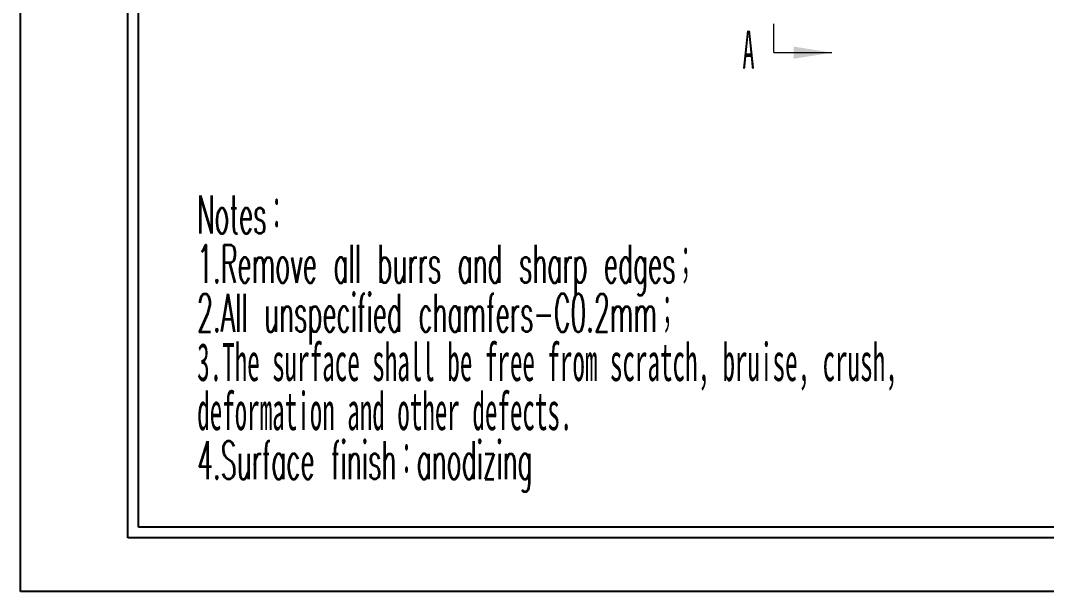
# Model space of a CAD drawing. Header units: millimetres. Extents: x 2 to 295, y 1 to 209.
# Drawn here: x 1.8 to 96.3, y 1.3 to 53.8 of the extents above; entities that cross this region are included whole.
import ezdxf

# ---------------------------------------------------------------- set-up
doc = ezdxf.new("R2010")
doc.units = ezdxf.units.MM
doc.layers.add('SLD-0', color=179, linetype='Continuous')
doc.styles.add('SLDTEXTSTYLE0', font='TXT', dxfattribs={"width": 0.469})
doc.styles.add('SLDTEXTSTYLE2', font='TXT', dxfattribs={"width": 0.484})
doc.styles.add('SLDTEXTSTYLE3', font='TXT', dxfattribs={"width": 0.484, "bigfont": 'bigfont'})

# ---------------------------------------------------------------- blocks, each defined once
blk = doc.blocks.new('SW_NOTE_1')
at = {"layer": 'SLD-0', "color": 0, "char_height": 3.5, "attachment_point": 1}
for s, insert, style in [('Notes\\M+18146', (0, 4.512), 'SLDTEXTSTYLE3'), ('1.Remove all burrs and sharp edges\\M+18147', (0, -0.009), 'SLDTEXTSTYLE3'), ('2.All unspecified chamfers-C0.2mm\\M+18147', (0, -4.53), 'SLDTEXTSTYLE3'), ('3.The surface shall be free from scratch, bruise, crush,', (0, -9.051), 'SLDTEXTSTYLE2'), ('deformation and other defects.', (0, -13.572), 'SLDTEXTSTYLE2'), ('4.Surface finish\\M+18146anodizing', (0, -18.092), 'SLDTEXTSTYLE3')]:
    blk.add_mtext(s, dxfattribs=dict(at, insert=insert, style=style))

msp = doc.modelspace()

# ---------------------------------------------------------------- linework, layer by layer
at = {"color": 7, "linetype": 'Continuous', "lineweight": 0}
for q in [(71.221, 53.548), (76.541, 50.888)]:
    msp.add_line((71.221, 50.888), q, dxfattribs=at)
msp.add_solid([(76.541, 50.888), (73.041, 51.448), (73.041, 50.328)], dxfattribs=at)
at = {"layer": 'SLD-0'}
for p, q in [((1.812, 1.294), (1.812, 208.674)), ((12.675, 7.219), (12.675, 197.811)), ((289.181, 7.219), (12.675, 7.219)), ((295.107, 1.294), (1.812, 1.294))]:
    msp.add_line(p, q, dxfattribs=at)
at = {"layer": 'SLD-0', "color": 6, "linetype": 'Continuous'}
for p, q in [((11.687, 6.231), (11.687, 198.799)), ((290.169, 6.231), (11.687, 6.231))]:
    msp.add_line(p, q, dxfattribs=at)

# ---------------------------------------------------------------- block references
at = {"layer": 'SLD-0', "color": 5}
msp.add_blockref('SW_NOTE_1', (18.085, 33.217), dxfattribs=at)

# ---------------------------------------------------------------- texts
at = {"color": 7, "linetype": 'Continuous', "insert": (68.319, 52.922), "char_height": 3.5, "attachment_point": 1, "style": 'SLDTEXTSTYLE0'}
msp.add_mtext('A', dxfattribs=at)

doc.saveas('drawing.dxf')
